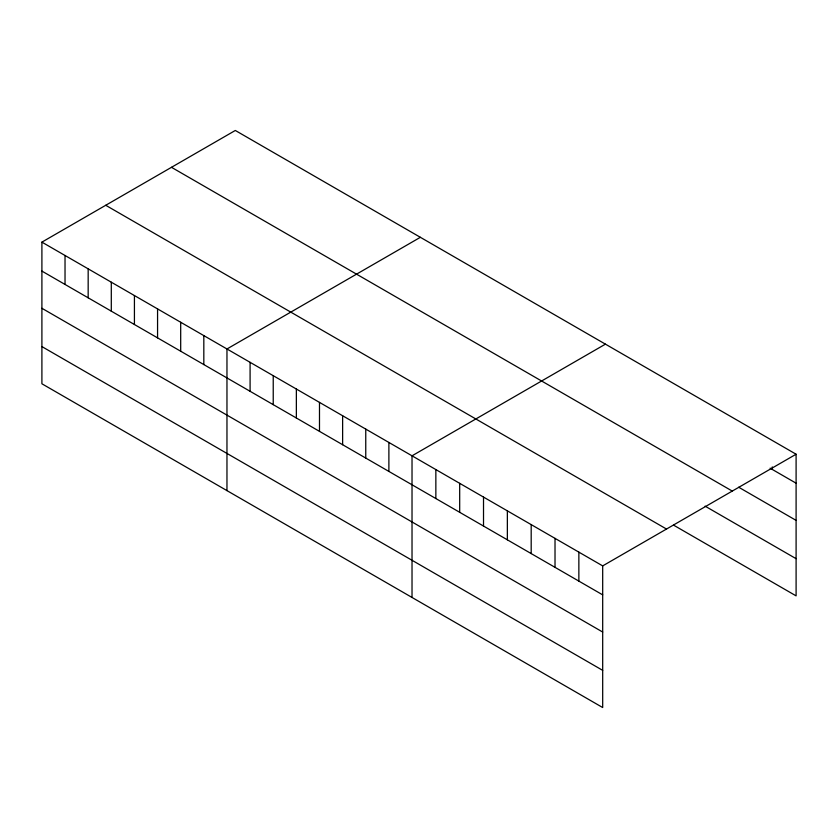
<?xml version="1.0" encoding="UTF-8"?>
<svg xmlns="http://www.w3.org/2000/svg" width="838" height="838" viewBox="0 0 838 838"><rect width="100%" height="100%" fill="white"/><g stroke="black" fill="none" stroke-linecap="round" stroke-linejoin="round"><path stroke-width="1.26" d="M41.9 242.13L602.69 565.891L602.69 707.534L41.9 383.773L41.9 242.13L235.31 130.466L796.1 454.227L796.1 595.87L673.679 525.196M420.372 237.301L226.962 348.975L226.962 490.618M605.434 344.146L412.024 455.82L412.024 597.452M602.69 565.891L796.1 454.227M770.101 468.18L796.1 483.191M738.687 487.224L796.1 520.377M171.486 167.317L732.276 491.078M705.104 506.152L796.1 558.684M105.724 205.279L666.514 529.05M41.9 271.093L602.69 594.865M41.9 308.279L602.69 632.041M41.9 346.586L602.69 670.358M772.269 466.913L772.269 469.437M578.859 552.137L578.859 581.101M555.018 538.373L555.018 567.336M531.187 524.619L531.187 553.583M507.357 510.855L507.357 539.819M483.516 497.091L483.516 526.055M459.685 483.337L459.685 512.301M435.854 469.573L435.854 498.537M388.884 442.464L388.884 471.427M365.756 429.108L365.756 458.072M342.627 415.753L342.627 444.716M319.488 402.397L319.488 431.361M296.359 389.041L296.359 418.005M273.23 375.686L273.23 404.649M250.091 362.33L250.091 391.294M203.823 335.619L203.823 364.582M180.694 322.263L180.694 351.227M157.565 308.908L157.565 337.871M134.426 295.552L134.426 324.516M111.297 282.197L111.297 311.16M88.168 268.841L88.168 297.804M65.029 255.485L65.029 284.449"/></g></svg>
